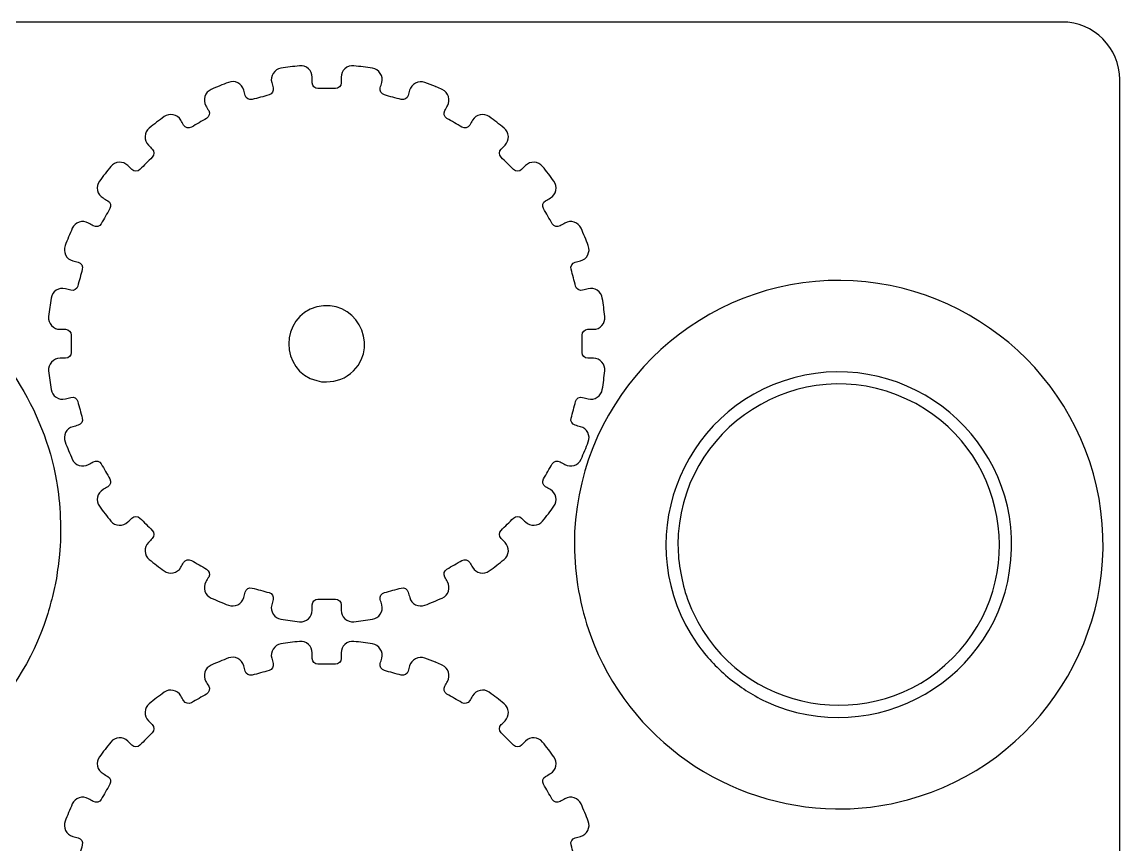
# Model space of a CAD drawing. Extents: x 363 to 933, y 152 to 732.
# Drawn here: x 837.4 to 933, y 660.5 to 732 of the extents above; entities that cross this region are included whole.
import ezdxf

# ---------------------------------------------------------------- set-up
doc = ezdxf.new("R2010")
doc.units = 0
doc.layers.get('0').update_dxf_attribs({"linetype": 'CONTINUOUS'})

msp = doc.modelspace()

# ---------------------------------------------------------------- linework, layer by layer
at = {"color": 5}
for p, q in [((927.73304, 732.00749), (747.73314, 732.00749)), ((932.73304, 447.00749), (932.73304, 727.00749))]:
    msp.add_line(p, q, dxfattribs=at)
at = {"color": 3}
msp.add_line((863.61544, 681.88889), (864.16544, 681.88889), dxfattribs=at)
at = {"color": 5}
msp.add_open_spline([(932.73304, 727.00749), (932.73304, 729.75749), (930.48304, 732.00749), (927.73304, 732.00749)], degree=3, dxfattribs=at)
at = {"color": 3}
for points in [[(859.24204, 727.54329), (859.08034, 727.29389), (859.03834, 727.03119), (859.11424, 726.74389)], [(859.91974, 727.98619), (859.62624, 727.93819), (859.40374, 727.79289), (859.24204, 727.54329)], [(861.53264, 728.19859), (860.99294, 728.14459), (860.45504, 728.07369), (859.91974, 727.98619)], [(862.30194, 727.94609), (862.08144, 728.14479), (861.82804, 728.22809), (861.53264, 728.19859)], [(862.63224, 727.20689), (862.63124, 727.50419), (862.52284, 727.74699), (862.30194, 727.94609)], [(865.47864, 727.94589), (865.25784, 727.74659), (865.14944, 727.50379), (865.14854, 727.20639)], [(866.24804, 728.19849), (865.95264, 728.22799), (865.69914, 728.14469), (865.47864, 727.94589)], [(867.86114, 727.98609), (867.32584, 728.07369), (866.78774, 728.14449), (866.24804, 728.19849)], [(868.53874, 727.54299), (868.37704, 727.79249), (868.15464, 727.93799), (867.86114, 727.98609)], [(868.66634, 726.74369), (868.74234, 727.03089), (868.70034, 727.29369), (868.53874, 727.54299)], [(855.36494, 726.76559), (854.85764, 726.57369), (854.35624, 726.36619), (853.86194, 726.14319)], [(856.17324, 726.72099), (855.90894, 726.85589), (855.64254, 726.87059), (855.36494, 726.76559)], [(856.68364, 726.09249), (856.60564, 726.37939), (856.43804, 726.58579), (856.17324, 726.72099)], [(859.11424, 726.74389), (859.15524, 726.58879), (859.19614, 726.43369), (859.23714, 726.27869)], [(862.63384, 726.72589), (862.63334, 726.88629), (862.63274, 727.04659), (862.63224, 727.20689)], [(863.13384, 726.22749), (862.85904, 726.22749), (862.63474, 726.45109), (862.63384, 726.72589)], [(865.14694, 726.72589), (865.14604, 726.45109), (864.92174, 726.22749), (864.64704, 726.22749)], [(865.14854, 727.20639), (865.14804, 727.04629), (865.14754, 726.88609), (865.14694, 726.72589)], [(868.54354, 726.27879), (868.58444, 726.43369), (868.62544, 726.58869), (868.66634, 726.74369)], [(871.60094, 726.70299), (871.33694, 726.56759), (871.16994, 726.36159), (871.09224, 726.07529)], [(872.40744, 726.74989), (872.13004, 726.85359), (871.86434, 726.83819), (871.60094, 726.70299)], [(873.33364, 726.40369), (873.02494, 726.51909), (872.71614, 726.63439), (872.40744, 726.74989)], [(873.40664, 726.37319), (873.38264, 726.38439), (873.35854, 726.39439), (873.33364, 726.40369)], [(873.92594, 726.13089), (873.75274, 726.21159), (873.57984, 726.29239), (873.40664, 726.37319)], [(853.32194, 725.53999), (853.23034, 725.25729), (853.25784, 724.99269), (853.40544, 724.73479)], [(853.86194, 726.14319), (853.59094, 726.02089), (853.41364, 725.82279), (853.32194, 725.53999)], [(856.80974, 725.62839), (856.76774, 725.78309), (856.72574, 725.93779), (856.68364, 726.09249)], [(857.42164, 725.27639), (857.15614, 725.20529), (856.88174, 725.36319), (856.80974, 725.62839)], [(858.88314, 725.66789), (858.39594, 725.53739), (857.90874, 725.40689), (857.42164, 725.27639)], [(859.23714, 726.27869), (859.30734, 726.01299), (859.14854, 725.73899), (858.88314, 725.66789)], [(864.64704, 726.22749), (864.14264, 726.22749), (863.63814, 726.22749), (863.13384, 726.22749)], [(868.89754, 725.66789), (868.63204, 725.73909), (868.47324, 726.01309), (868.54354, 726.27879)], [(870.35904, 725.27639), (869.87194, 725.40689), (869.38474, 725.53739), (868.89754, 725.66789)], [(870.97104, 725.62849), (870.89904, 725.36319), (870.62454, 725.20529), (870.35904, 725.27639)], [(871.09224, 726.07529), (871.05174, 725.92629), (871.01144, 725.77739), (870.97104, 725.62849)], [(874.45654, 725.52689), (874.36734, 725.80819), (874.19344, 726.00619), (873.92594, 726.13089)], [(874.37104, 724.72759), (874.51764, 724.98339), (874.54564, 725.24589), (874.45654, 725.52689)], [(853.40544, 724.73479), (853.48514, 724.59569), (853.56474, 724.45649), (853.64454, 724.31739)], [(874.13604, 724.31729), (874.21434, 724.45409), (874.29264, 724.59079), (874.37104, 724.72759)], [(849.77834, 723.78559), (849.33784, 723.46899), (848.90734, 723.13849), (848.48754, 722.79499)], [(850.57084, 723.95139), (850.28094, 724.01329), (850.01904, 723.95859), (849.77834, 723.78559)], [(851.22634, 723.47619), (851.07684, 723.73329), (850.86164, 723.88929), (850.57084, 723.95139)], [(853.46074, 723.63569), (853.02394, 723.38349), (852.58714, 723.13139), (852.15034, 722.87919)], [(853.64454, 724.31739), (853.78124, 724.07889), (853.69874, 723.77309), (853.46074, 723.63569)], [(874.31984, 723.63569), (874.08184, 723.77309), (873.99934, 724.07889), (874.13604, 724.31729)], [(875.63004, 722.87919), (875.19334, 723.13139), (874.75654, 723.38349), (874.31984, 723.63569)], [(877.20994, 723.95159), (876.91914, 723.88959), (876.70384, 723.73349), (876.55434, 723.47649)], [(878.00234, 723.78549), (877.76174, 723.95849), (877.49984, 724.01349), (877.20994, 723.95159)], [(879.29304, 722.79499), (878.87334, 723.13849), (878.44284, 723.46889), (878.00234, 723.78549)], [(848.48754, 722.79499), (848.25744, 722.60669), (848.13754, 722.36939), (848.12214, 722.07249)], [(851.46824, 723.06069), (851.38754, 723.19919), (851.30694, 723.33769), (851.22634, 723.47619)], [(852.15034, 722.87919), (851.91234, 722.74179), (851.60644, 722.82319), (851.46824, 723.06069)], [(876.31224, 723.06059), (876.17394, 722.82319), (875.86804, 722.74179), (875.63004, 722.87919)], [(876.55434, 723.47649), (876.47364, 723.33789), (876.39284, 723.19919), (876.31224, 723.06059)], [(879.65844, 722.07249), (879.64304, 722.36939), (879.52314, 722.60669), (879.29304, 722.79499)], [(848.12214, 722.07249), (848.10694, 721.77649), (848.20254, 721.52669), (848.41134, 721.31639)], [(879.36924, 721.31639), (879.57804, 721.52669), (879.67364, 721.77649), (879.65844, 722.07249)], [(848.41134, 721.31639), (848.52424, 721.20269), (848.63724, 721.08889), (848.75014, 720.97529)], [(848.75014, 720.97529), (848.94394, 720.78029), (848.94344, 720.46369), (848.74914, 720.26929)], [(879.03144, 720.26919), (878.83724, 720.46349), (878.83664, 720.78009), (879.03024, 720.97509)], [(879.03024, 720.97509), (879.14314, 721.08889), (879.25624, 721.20259), (879.36924, 721.31639)], [(845.87594, 719.82619), (845.57904, 719.81089), (845.34174, 719.69089), (845.15354, 719.46079)], [(846.63224, 719.53689), (846.42194, 719.74579), (846.17204, 719.84139), (845.87594, 719.82619)], [(848.74914, 720.26929), (848.39254, 719.91259), (848.03584, 719.55589), (847.67924, 719.19919)], [(880.10144, 719.19919), (879.74484, 719.55589), (879.38804, 719.91259), (879.03144, 720.26919)], [(881.90464, 719.82619), (881.60864, 719.84139), (881.35874, 719.74579), (881.14844, 719.53689)], [(882.62714, 719.46079), (882.43894, 719.69089), (882.20164, 719.81089), (881.90464, 719.82619)], [(845.15354, 719.46079), (844.81004, 719.04099), (844.47974, 718.61059), (844.16314, 718.17019)], [(846.97314, 719.19819), (846.85954, 719.31109), (846.74594, 719.42399), (846.63224, 719.53689)], [(847.67924, 719.19919), (847.48484, 719.00489), (847.16814, 719.00439), (846.97314, 719.19819)], [(880.80754, 719.19819), (880.61254, 719.00439), (880.29584, 719.00489), (880.10144, 719.19919)], [(881.14844, 719.53689), (881.03474, 719.42399), (880.92114, 719.31109), (880.80754, 719.19819)], [(883.61754, 718.17019), (883.30094, 718.61059), (882.97064, 719.04099), (882.62714, 719.46079)], [(844.16314, 718.17019), (843.99014, 717.92949), (843.93514, 717.66769), (843.99704, 717.37779)], [(883.78364, 717.37779), (883.84544, 717.66769), (883.79054, 717.92949), (883.61754, 718.17019)], [(843.99704, 717.37779), (844.05904, 717.08699), (844.21504, 716.87169), (844.47204, 716.72209)], [(883.30864, 716.72209), (883.56564, 716.87169), (883.72164, 717.08699), (883.78364, 717.37779)], [(844.47204, 716.72209), (844.61064, 716.64139), (844.74934, 716.56079), (844.88794, 716.48009)], [(844.88794, 716.48009), (845.12534, 716.34179), (845.20674, 716.03589), (845.06934, 715.79799)], [(882.71134, 715.79799), (882.57394, 716.03589), (882.65534, 716.34179), (882.89274, 716.48009)], [(882.89274, 716.48009), (883.03134, 716.56079), (883.17004, 716.64139), (883.30864, 716.72209)], [(845.06934, 715.79799), (844.81714, 715.36119), (844.56494, 714.92449), (844.31274, 714.48769)], [(883.46794, 714.48769), (883.21574, 714.92449), (882.96344, 715.36119), (882.71134, 715.79799)], [(841.80534, 714.08629), (841.58244, 713.59199), (841.37474, 713.09079), (841.18294, 712.58359)], [(842.40854, 714.62649), (842.12564, 714.53479), (841.92754, 714.35739), (841.80534, 714.08629)], [(843.21394, 714.54279), (842.95604, 714.69059), (842.69124, 714.71809), (842.40854, 714.62649)], [(843.63114, 714.30389), (843.49214, 714.38359), (843.35294, 714.46319), (843.21394, 714.54279)], [(844.31274, 714.48769), (844.17534, 714.24969), (843.86964, 714.16719), (843.63114, 714.30389)], [(884.14944, 714.30389), (883.91104, 714.16719), (883.60534, 714.24969), (883.46794, 714.48769)], [(884.56664, 714.54279), (884.42774, 714.46319), (884.28854, 714.38359), (884.14944, 714.30389)], [(885.37214, 714.62649), (885.08944, 714.71809), (884.82454, 714.69059), (884.56664, 714.54279)], [(885.97534, 714.08629), (885.85294, 714.35739), (885.65504, 714.53479), (885.37214, 714.62649)], [(886.59784, 712.58339), (886.40604, 713.09069), (886.19834, 713.59199), (885.97534, 714.08629)], [(841.18294, 712.58359), (841.07794, 712.30589), (841.09264, 712.03949), (841.22764, 711.77509)], [(886.55304, 711.77489), (886.68794, 712.03929), (886.70284, 712.30569), (886.59784, 712.58339)], [(841.22764, 711.77509), (841.36284, 711.51019), (841.56924, 711.34259), (841.85634, 711.26469)], [(841.85634, 711.26469), (842.01084, 711.22279), (842.16534, 711.18079), (842.31994, 711.13889)], [(842.31994, 711.13889), (842.58524, 711.06699), (842.74324, 710.79239), (842.67214, 710.52689)], [(885.10844, 710.52689), (885.03744, 710.79239), (885.19544, 711.06699), (885.46074, 711.13889)], [(885.46074, 711.13889), (885.61524, 711.18079), (885.76984, 711.22279), (885.92434, 711.26469)], [(885.92434, 711.26469), (886.21114, 711.34259), (886.41784, 711.51009), (886.55304, 711.77489)], [(842.67214, 710.52689), (842.54164, 710.03969), (842.41104, 709.55249), (842.28054, 709.06529)], [(885.50014, 709.06529), (885.36964, 709.55249), (885.23904, 710.03969), (885.10844, 710.52689)], [(930.93924, 690.61589), (928.86474, 702.28139), (918.12784, 710.51699), (906.32164, 709.46939)], [(906.32164, 709.46939), (894.53064, 708.42309), (885.38064, 698.44909), (885.38784, 686.60619)], [(840.40534, 708.70639), (840.15584, 708.54469), (840.01034, 708.32219), (839.96244, 708.02879)], [(841.20484, 708.83419), (840.91754, 708.91019), (840.65474, 708.86809), (840.40534, 708.70639)], [(841.66964, 708.71129), (841.51474, 708.75229), (841.35984, 708.79319), (841.20484, 708.83419)], [(842.28054, 709.06529), (842.20944, 708.79979), (841.93534, 708.64099), (841.66964, 708.71129)], [(886.11104, 708.71129), (885.84534, 708.64099), (885.57124, 708.79979), (885.50014, 709.06529)], [(886.57594, 708.83419), (886.42094, 708.79319), (886.26594, 708.75229), (886.11104, 708.71129)], [(887.37544, 708.70639), (887.12604, 708.86809), (886.86324, 708.91009), (886.57594, 708.83419)], [(887.81834, 708.02869), (887.77034, 708.32219), (887.62494, 708.54469), (887.37544, 708.70639)], [(830.44584, 707.77699), (835.65174, 704.13349), (839.32694, 698.39589), (840.43404, 692.13659)], [(839.96244, 708.02879), (839.87494, 707.49349), (839.80404, 706.95549), (839.75004, 706.41579)], [(888.03074, 706.41579), (887.97674, 706.95549), (887.90584, 707.49339), (887.81834, 708.02869)], [(839.75004, 706.41579), (839.72054, 706.12039), (839.80384, 705.86689), (840.00264, 705.64639)], [(887.77814, 705.64639), (887.97684, 705.86689), (888.06014, 706.12039), (888.03074, 706.41579)], [(840.00264, 705.64639), (840.20194, 705.42559), (840.44474, 705.31719), (840.74214, 705.31629)], [(887.03864, 705.31629), (887.33604, 705.31719), (887.57884, 705.42559), (887.77814, 705.64639)], [(840.74214, 705.31629), (840.90224, 705.31579), (841.06244, 705.31529), (841.22264, 705.31479)], [(841.22264, 705.31479), (841.49744, 705.31389), (841.72104, 705.08959), (841.72104, 704.81479)], [(841.72104, 704.81479), (841.72104, 704.31039), (841.72104, 703.80609), (841.72104, 703.30169)], [(886.05974, 704.81469), (886.05974, 705.08939), (886.28314, 705.31369), (886.55784, 705.31469)], [(886.05974, 703.30169), (886.05974, 703.80599), (886.05974, 704.31039), (886.05974, 704.81469)], [(886.55784, 705.31469), (886.71814, 705.31529), (886.87844, 705.31579), (887.03864, 705.31629)], [(914.23124, 699.26159), (905.02354, 703.55639), (894.37584, 696.76929), (894.38234, 686.60619)], [(840.74174, 702.80009), (840.44434, 702.79909), (840.20164, 702.69059), (840.00254, 702.46979)], [(841.22264, 702.80169), (841.06234, 702.80119), (840.90204, 702.80059), (840.74174, 702.80009)], [(841.72104, 703.30169), (841.72104, 703.02689), (841.49744, 702.80259), (841.22264, 702.80169)], [(886.55814, 702.80169), (886.28334, 702.80259), (886.05974, 703.02689), (886.05974, 703.30169)], [(887.03894, 702.80009), (886.87864, 702.80059), (886.71834, 702.80119), (886.55814, 702.80169)], [(887.77824, 702.46979), (887.57914, 702.69059), (887.33644, 702.79909), (887.03894, 702.80009)], [(840.00254, 702.46979), (839.80374, 702.24939), (839.72054, 701.99599), (839.75004, 701.70059)], [(839.75004, 701.70059), (839.80404, 701.16089), (839.87494, 700.62289), (839.96244, 700.08749)], [(888.03074, 701.70059), (888.06014, 701.99599), (887.97704, 702.24939), (887.77824, 702.46979)], [(887.81834, 700.08759), (887.90584, 700.62289), (887.97674, 701.16089), (888.03074, 701.70059)], [(839.96244, 700.08749), (840.01034, 699.79409), (840.15584, 699.57159), (840.40534, 699.40989)], [(887.37544, 699.40979), (887.62494, 699.57159), (887.77044, 699.79409), (887.81834, 700.08759)], [(840.40534, 699.40989), (840.65474, 699.24819), (840.91754, 699.20609), (841.20484, 699.28209)], [(841.20484, 699.28209), (841.35974, 699.32299), (841.51474, 699.36399), (841.66964, 699.40499)], [(841.66964, 699.40499), (841.93534, 699.47529), (842.20934, 699.31649), (842.28054, 699.05099)], [(842.28054, 699.05099), (842.41104, 698.56389), (842.54164, 698.07669), (842.67214, 697.58959)], [(885.10844, 697.58959), (885.23904, 698.07669), (885.36964, 698.56379), (885.50014, 699.05099)], [(885.50014, 699.05099), (885.57134, 699.31649), (885.84534, 699.47529), (886.11104, 699.40499)], [(886.11104, 699.40499), (886.26594, 699.36399), (886.42094, 699.32309), (886.57594, 699.28209)], [(886.57594, 699.28209), (886.86324, 699.20619), (887.12604, 699.24819), (887.37544, 699.40979)], [(918.21504, 676.74469), (925.06054, 683.59659), (922.96324, 695.18859), (914.23124, 699.26159)], [(841.85594, 696.85159), (841.56904, 696.77359), (841.36264, 696.60599), (841.22744, 696.34119)], [(842.32004, 696.97759), (842.16534, 696.93569), (842.01064, 696.89369), (841.85594, 696.85159)], [(842.67214, 697.58959), (842.74324, 697.32409), (842.58534, 697.04959), (842.32004, 696.97759)], [(885.46064, 696.97759), (885.19524, 697.04959), (885.03744, 697.32409), (885.10844, 697.58959)], [(885.92484, 696.85159), (885.77014, 696.89359), (885.61524, 696.93569), (885.46064, 696.97759)], [(886.55314, 696.34139), (886.41794, 696.60609), (886.21154, 696.77369), (885.92484, 696.85159)], [(841.22744, 696.34119), (841.09254, 696.07689), (841.07784, 695.81049), (841.18284, 695.53289)], [(886.59794, 695.53299), (886.70294, 695.81069), (886.68814, 696.07699), (886.55314, 696.34139)], [(841.18284, 695.53289), (841.37474, 695.02559), (841.58224, 694.52419), (841.80534, 694.02989)], [(885.97534, 694.02989), (886.19844, 694.52429), (886.40614, 695.02559), (886.59794, 695.53299)], [(841.80534, 694.02989), (841.92774, 693.75879), (842.12574, 693.58149), (842.40874, 693.48989)], [(843.63124, 693.81259), (843.86974, 693.94909), (844.17534, 693.86669), (844.31274, 693.62879)], [(883.46794, 693.62869), (883.60534, 693.86669), (883.91094, 693.94909), (884.14944, 693.81259)], [(885.37194, 693.48989), (885.65484, 693.58149), (885.85294, 693.75879), (885.97534, 694.02989)], [(842.40874, 693.48989), (842.69144, 693.39829), (842.95624, 693.42589), (843.21414, 693.57369)], [(843.21414, 693.57369), (843.35314, 693.65329), (843.49224, 693.73299), (843.63124, 693.81259)], [(844.31274, 693.62879), (844.56494, 693.19199), (844.81714, 692.75519), (845.06934, 692.31839)], [(882.71134, 692.31839), (882.96344, 692.75519), (883.21574, 693.19189), (883.46794, 693.62869)], [(884.14944, 693.81259), (884.28844, 693.73299), (884.42744, 693.65329), (884.56654, 693.57369)], [(884.56654, 693.57369), (884.82444, 693.42589), (885.08914, 693.39829), (885.37194, 693.48989)], [(840.43404, 692.13659), (840.77044, 690.23469), (840.87954, 687.69099), (840.70884, 685.76749)], [(845.06934, 692.31839), (845.20674, 692.08039), (845.12534, 691.77449), (844.88784, 691.63629)], [(882.89284, 691.63629), (882.65534, 691.77449), (882.57394, 692.08039), (882.71134, 692.31839)], [(844.47224, 691.39439), (844.21514, 691.24499), (844.05914, 691.02959), (843.99704, 690.73879)], [(844.88784, 691.63629), (844.74934, 691.55559), (844.61084, 691.47499), (844.47224, 691.39439)], [(883.30844, 691.39439), (883.16984, 691.47499), (883.03134, 691.55559), (882.89284, 691.63629)], [(883.78364, 690.73879), (883.72144, 691.02959), (883.56554, 691.24499), (883.30844, 691.39439)], [(843.99704, 690.73879), (843.93514, 690.44889), (843.98994, 690.18689), (844.16304, 689.94619)], [(883.61754, 689.94619), (883.79074, 690.18689), (883.84544, 690.44889), (883.78364, 690.73879)], [(914.30124, 664.44349), (925.75084, 667.52769), (933.01624, 678.93679), (930.93924, 690.61589)], [(844.16304, 689.94619), (844.47974, 689.50579), (844.81014, 689.07529), (845.15354, 688.65549)], [(846.97304, 688.91799), (847.16794, 689.11189), (847.48474, 689.11149), (847.67914, 688.91709)], [(880.10144, 688.91709), (880.29584, 689.11149), (880.61274, 689.11189), (880.80764, 688.91799)], [(882.62714, 688.65549), (882.97054, 689.07529), (883.30094, 689.50579), (883.61754, 689.94619)], [(845.15354, 688.65549), (845.34174, 688.42539), (845.57904, 688.30539), (845.87594, 688.29009)], [(845.87594, 688.29009), (846.17204, 688.27489), (846.42194, 688.37049), (846.63224, 688.57939)], [(846.63224, 688.57939), (846.74584, 688.69229), (846.85954, 688.80509), (846.97304, 688.91799)], [(847.67914, 688.91709), (848.03584, 688.56049), (848.39244, 688.20379), (848.74914, 687.84719)], [(879.03154, 687.84719), (879.38824, 688.20379), (879.74484, 688.56039), (880.10144, 688.91709)], [(880.80764, 688.91799), (880.92114, 688.80509), (881.03474, 688.69229), (881.14844, 688.57939)], [(881.14844, 688.57939), (881.35874, 688.37049), (881.60864, 688.27489), (881.90464, 688.29009)], [(881.90464, 688.29009), (882.20164, 688.30539), (882.43894, 688.42539), (882.62714, 688.65549)], [(848.74914, 687.84719), (848.94334, 687.65289), (848.94394, 687.33629), (848.75034, 687.14129)], [(879.03024, 687.14129), (878.83664, 687.33629), (878.83724, 687.65289), (879.03154, 687.84719)], [(848.41134, 686.79999), (848.20254, 686.58969), (848.10694, 686.33989), (848.12214, 686.04389)], [(848.75034, 687.14129), (848.63734, 687.02749), (848.52434, 686.91379), (848.41134, 686.79999)], [(879.36924, 686.79999), (879.25624, 686.91369), (879.14314, 687.02749), (879.03024, 687.14129)], [(879.65844, 686.04369), (879.67364, 686.33969), (879.57814, 686.58959), (879.36924, 686.79999)], [(885.38784, 686.60619), (885.38874, 685.17209), (885.55724, 683.99119), (885.74304, 682.59649)], [(894.38234, 686.60619), (894.40064, 686.19679), (894.41894, 685.78749), (894.43724, 685.37809)], [(840.70884, 685.76749), (840.61544, 685.06629), (840.52214, 684.36509), (840.42874, 683.66389)], [(848.12214, 686.04389), (848.13754, 685.74699), (848.25744, 685.50969), (848.48754, 685.32139)], [(848.48754, 685.32139), (848.90724, 684.97789), (849.33774, 684.64769), (849.77814, 684.33109)], [(851.46824, 685.05579), (851.60644, 685.29329), (851.91234, 685.37469), (852.15034, 685.23729)], [(875.63004, 685.23729), (875.86804, 685.37469), (876.17394, 685.29329), (876.31224, 685.05579)], [(878.00224, 684.33099), (878.44264, 684.64759), (878.87304, 684.97789), (879.29284, 685.32119)], [(879.29284, 685.32119), (879.52304, 685.50949), (879.64304, 685.74669), (879.65844, 686.04369)], [(894.43724, 685.37809), (894.66914, 683.63609), (894.93264, 682.33669), (895.69314, 680.70749)], [(849.77814, 684.33109), (850.01884, 684.15799), (850.28074, 684.10299), (850.57064, 684.16489)], [(850.57064, 684.16489), (850.86154, 684.22699), (851.07684, 684.38309), (851.22634, 684.64019)], [(851.22634, 684.64019), (851.30694, 684.77869), (851.38754, 684.91729), (851.46824, 685.05579)], [(852.15034, 685.23729), (852.58714, 684.98509), (853.02394, 684.73289), (853.46074, 684.48069)], [(853.46074, 684.48069), (853.69874, 684.34329), (853.78114, 684.03769), (853.64464, 683.79919)], [(874.13604, 683.79909), (873.99934, 684.03759), (874.08184, 684.34329), (874.31984, 684.48069)], [(874.31984, 684.48069), (874.75654, 684.73289), (875.19334, 684.98509), (875.63004, 685.23729)], [(876.31224, 685.05579), (876.39284, 684.91729), (876.47344, 684.77869), (876.55404, 684.64019)], [(876.55404, 684.64019), (876.70364, 684.38309), (876.91894, 684.22709), (877.20974, 684.16499)], [(877.20974, 684.16499), (877.49964, 684.10309), (877.76154, 684.15789), (878.00224, 684.33099)], [(840.42874, 683.66389), (840.10744, 682.22459), (839.84784, 681.00529), (839.33264, 679.59379)], [(853.40574, 683.38209), (853.25794, 683.12419), (853.23034, 682.85939), (853.32194, 682.57669)], [(853.64464, 683.79919), (853.56504, 683.66019), (853.48534, 683.52109), (853.40574, 683.38209)], [(874.37504, 683.38169), (874.29534, 683.52089), (874.21564, 683.65999), (874.13604, 683.79909)], [(874.45874, 682.57649), (874.55044, 682.85919), (874.52284, 683.12389), (874.37504, 683.38169)], [(853.32194, 682.57669), (853.41354, 682.29379), (853.59084, 682.09569), (853.86194, 681.97329)], [(856.68364, 682.02379), (856.72564, 682.17849), (856.76774, 682.33329), (856.80964, 682.48799)], [(856.80964, 682.48799), (856.88164, 682.75329), (857.15614, 682.91119), (857.42164, 682.84009)], [(857.42164, 682.84009), (857.90884, 682.70959), (858.39594, 682.57899), (858.88314, 682.44849)], [(858.88314, 682.44849), (859.14854, 682.37739), (859.30734, 682.10339), (859.23714, 681.83769)], [(868.54354, 681.83769), (868.47334, 682.10339), (868.63214, 682.37739), (868.89754, 682.44849)], [(868.89754, 682.44849), (869.38474, 682.57899), (869.87194, 682.70959), (870.35904, 682.84009)], [(870.35904, 682.84009), (870.62444, 682.91119), (870.89894, 682.75329), (870.97094, 682.48819)], [(870.97094, 682.48819), (871.01294, 682.33349), (871.05484, 682.17879), (871.09684, 682.02419)], [(873.91874, 681.97319), (874.18974, 682.09559), (874.36714, 682.29369), (874.45874, 682.57649)], [(885.74304, 682.59649), (886.04714, 681.23429), (886.29234, 680.08179), (886.78004, 678.74579)], [(853.86194, 681.97329), (854.35634, 681.75019), (854.85764, 681.54249), (855.36504, 681.35069)], [(856.17344, 681.39539), (856.43814, 681.53059), (856.60574, 681.73699), (856.68364, 682.02379)], [(859.23714, 681.83769), (859.19614, 681.68269), (859.15524, 681.52759), (859.11424, 681.37249)], [(862.63384, 681.39049), (862.63474, 681.66529), (862.85904, 681.88889), (863.13384, 681.88889)], [(863.13384, 681.88889), (863.29434, 681.88889), (863.45494, 681.88889), (863.61544, 681.88889)], [(864.16544, 681.88889), (864.32584, 681.88889), (864.48644, 681.88889), (864.64684, 681.88889)], [(864.64684, 681.88889), (864.92164, 681.88889), (865.14594, 681.66549), (865.14694, 681.39079)], [(868.66634, 681.37249), (868.62544, 681.52759), (868.58444, 681.68269), (868.54354, 681.83769)], [(871.09684, 682.02419), (871.17474, 681.73719), (871.34234, 681.53059), (871.60724, 681.39539)], [(872.41574, 681.35069), (872.92304, 681.54249), (873.42444, 681.75009), (873.91874, 681.97319)], [(855.36504, 681.35069), (855.64274, 681.24569), (855.90904, 681.26049), (856.17344, 681.39539)], [(859.11424, 681.37249), (859.03834, 681.08519), (859.08034, 680.82249), (859.24204, 680.57309)], [(859.24204, 680.57309), (859.40374, 680.32349), (859.62624, 680.17819), (859.91974, 680.13019)], [(862.30194, 680.17029), (862.52284, 680.36939), (862.63124, 680.61219), (862.63224, 680.90949)], [(862.63224, 680.90949), (862.63274, 681.06979), (862.63334, 681.23009), (862.63384, 681.39049)], [(865.14694, 681.39079), (865.14754, 681.23049), (865.14804, 681.07019), (865.14854, 680.90989)], [(865.14854, 680.90989), (865.14944, 680.61249), (865.25784, 680.36969), (865.47864, 680.17039)], [(867.86094, 680.13019), (868.15444, 680.17819), (868.37694, 680.32349), (868.53864, 680.57309)], [(868.53864, 680.57309), (868.70034, 680.82249), (868.74234, 681.08519), (868.66634, 681.37249)], [(871.60724, 681.39539), (871.87164, 681.26039), (872.13814, 681.24559), (872.41574, 681.35069)], [(895.69314, 680.70749), (899.78124, 671.94879), (911.38364, 669.90689), (918.21504, 676.74469)], [(839.33264, 679.59379), (836.64734, 672.23639), (830.40234, 666.50119), (822.83614, 664.46889)], [(859.91974, 680.13019), (860.45504, 680.04269), (860.99294, 679.97179), (861.53264, 679.91779)], [(861.53264, 679.91779), (861.82804, 679.88829), (862.08144, 679.97159), (862.30194, 680.17029)], [(865.47864, 680.17039), (865.69914, 679.97159), (865.95264, 679.88829), (866.24804, 679.91779)], [(866.24804, 679.91779), (866.78774, 679.97179), (867.32564, 680.04269), (867.86094, 680.13019)], [(886.78004, 678.74579), (890.10684, 669.63069), (898.74554, 663.78119), (908.06524, 663.65789)], [(859.91974, 677.98659), (859.62624, 677.93859), (859.40374, 677.79329), (859.24204, 677.54369)], [(861.53264, 678.19899), (860.99294, 678.14499), (860.45504, 678.07409), (859.91974, 677.98659)], [(862.30194, 677.94649), (862.08144, 678.14519), (861.82804, 678.22849), (861.53264, 678.19899)], [(862.63224, 677.20729), (862.63124, 677.50459), (862.52284, 677.74739), (862.30194, 677.94649)], [(865.47864, 677.94629), (865.25784, 677.74699), (865.14944, 677.50419), (865.14854, 677.20679)], [(866.24804, 678.19889), (865.95264, 678.22839), (865.69914, 678.14509), (865.47864, 677.94629)], [(867.86114, 677.98649), (867.32584, 678.07409), (866.78774, 678.14489), (866.24804, 678.19889)], [(868.53874, 677.54339), (868.37704, 677.79289), (868.15464, 677.93839), (867.86114, 677.98649)], [(855.36494, 676.76599), (854.85764, 676.57409), (854.35624, 676.36659), (853.86194, 676.14359)], [(856.17324, 676.72139), (855.90894, 676.85629), (855.64254, 676.87099), (855.36494, 676.76599)], [(856.68364, 676.09289), (856.60564, 676.37979), (856.43804, 676.58619), (856.17324, 676.72139)], [(859.24204, 677.54369), (859.08034, 677.29429), (859.03834, 677.03159), (859.11424, 676.74429)], [(859.11424, 676.74429), (859.15524, 676.58919), (859.19614, 676.43409), (859.23714, 676.27909)], [(862.63384, 676.72629), (862.63334, 676.88669), (862.63274, 677.04699), (862.63224, 677.20729)], [(863.13384, 676.22789), (862.85904, 676.22789), (862.63474, 676.45149), (862.63384, 676.72629)], [(865.14694, 676.72629), (865.14604, 676.45149), (864.92174, 676.22789), (864.64704, 676.22789)], [(865.14854, 677.20679), (865.14804, 677.04669), (865.14754, 676.88649), (865.14694, 676.72629)], [(868.66634, 676.74409), (868.74234, 677.03129), (868.70034, 677.29409), (868.53874, 677.54339)], [(868.54354, 676.27919), (868.58444, 676.43409), (868.62544, 676.58909), (868.66634, 676.74409)], [(871.60094, 676.70339), (871.33694, 676.56799), (871.16994, 676.36199), (871.09224, 676.07569)], [(872.40744, 676.75029), (872.13004, 676.85399), (871.86434, 676.83859), (871.60094, 676.70339)], [(873.33364, 676.40409), (873.02494, 676.51949), (872.71614, 676.63479), (872.40744, 676.75029)], [(853.86194, 676.14359), (853.59094, 676.02129), (853.41364, 675.82319), (853.32194, 675.54039)], [(856.80974, 675.62879), (856.76774, 675.78349), (856.72574, 675.93819), (856.68364, 676.09289)], [(859.23714, 676.27909), (859.30734, 676.01339), (859.14854, 675.73939), (858.88314, 675.66829)], [(864.64704, 676.22789), (864.14264, 676.22789), (863.63814, 676.22789), (863.13384, 676.22789)], [(868.89754, 675.66829), (868.63204, 675.73949), (868.47324, 676.01349), (868.54354, 676.27919)], [(871.09224, 676.07569), (871.05174, 675.92669), (871.01144, 675.77779), (870.97104, 675.62889)], [(873.40664, 676.37359), (873.38264, 676.38479), (873.35854, 676.39479), (873.33364, 676.40409)], [(873.92594, 676.13129), (873.75274, 676.21199), (873.57984, 676.29279), (873.40664, 676.37359)], [(874.45654, 675.52729), (874.36734, 675.80859), (874.19344, 676.00659), (873.92594, 676.13129)], [(853.32194, 675.54039), (853.23034, 675.25769), (853.25784, 674.99309), (853.40544, 674.73519)], [(857.42164, 675.27679), (857.15614, 675.20569), (856.88174, 675.36359), (856.80974, 675.62879)], [(858.88314, 675.66829), (858.39594, 675.53779), (857.90874, 675.40729), (857.42164, 675.27679)], [(870.35904, 675.27679), (869.87194, 675.40729), (869.38474, 675.53779), (868.89754, 675.66829)], [(870.97104, 675.62889), (870.89904, 675.36359), (870.62454, 675.20569), (870.35904, 675.27679)], [(874.37104, 674.72799), (874.51764, 674.98379), (874.54564, 675.24629), (874.45654, 675.52729)], [(850.57084, 673.95179), (850.28094, 674.01369), (850.01904, 673.95899), (849.77834, 673.78599)], [(851.22634, 673.47659), (851.07684, 673.73369), (850.86164, 673.88969), (850.57084, 673.95179)], [(853.40544, 674.73519), (853.48514, 674.59609), (853.56474, 674.45689), (853.64454, 674.31779)], [(853.64454, 674.31779), (853.78124, 674.07929), (853.69874, 673.77349), (853.46074, 673.63609)], [(874.31984, 673.63609), (874.08184, 673.77349), (873.99934, 674.07929), (874.13604, 674.31769)], [(874.13604, 674.31769), (874.21434, 674.45449), (874.29264, 674.59119), (874.37104, 674.72799)], [(877.20994, 673.95199), (876.91914, 673.88999), (876.70384, 673.73389), (876.55434, 673.47689)], [(878.00234, 673.78589), (877.76174, 673.95889), (877.49984, 674.01389), (877.20994, 673.95199)], [(849.77834, 673.78599), (849.33784, 673.46939), (848.90734, 673.13889), (848.48754, 672.79539)], [(851.46824, 673.06109), (851.38754, 673.19959), (851.30694, 673.33809), (851.22634, 673.47659)], [(852.15034, 672.87959), (851.91234, 672.74219), (851.60644, 672.82359), (851.46824, 673.06109)], [(853.46074, 673.63609), (853.02394, 673.38389), (852.58714, 673.13179), (852.15034, 672.87959)], [(875.63004, 672.87959), (875.19334, 673.13179), (874.75654, 673.38389), (874.31984, 673.63609)], [(876.31224, 673.06099), (876.17394, 672.82359), (875.86804, 672.74219), (875.63004, 672.87959)], [(876.55434, 673.47689), (876.47364, 673.33829), (876.39284, 673.19959), (876.31224, 673.06099)], [(879.29304, 672.79539), (878.87334, 673.13889), (878.44284, 673.46929), (878.00234, 673.78589)], [(848.12214, 672.07289), (848.10694, 671.77689), (848.20254, 671.52709), (848.41134, 671.31679)], [(848.48754, 672.79539), (848.25744, 672.60709), (848.13754, 672.36979), (848.12214, 672.07289)], [(879.65844, 672.07289), (879.64304, 672.36979), (879.52314, 672.60709), (879.29304, 672.79539)], [(879.36924, 671.31679), (879.57804, 671.52709), (879.67364, 671.77689), (879.65844, 672.07289)], [(848.41134, 671.31679), (848.52424, 671.20309), (848.63724, 671.08929), (848.75014, 670.97569)], [(848.75014, 670.97569), (848.94394, 670.78069), (848.94344, 670.46409), (848.74914, 670.26969)], [(879.03144, 670.26959), (878.83724, 670.46389), (878.83664, 670.78049), (879.03024, 670.97549)], [(879.03024, 670.97549), (879.14314, 671.08929), (879.25624, 671.20299), (879.36924, 671.31679)], [(848.74914, 670.26969), (848.39254, 669.91299), (848.03584, 669.55629), (847.67924, 669.19959)], [(880.10144, 669.19959), (879.74484, 669.55629), (879.38804, 669.91299), (879.03144, 670.26959)], [(845.15354, 669.46119), (844.81004, 669.04139), (844.47974, 668.61099), (844.16314, 668.17059)], [(845.87594, 669.82659), (845.57904, 669.81129), (845.34174, 669.69129), (845.15354, 669.46119)], [(846.63224, 669.53729), (846.42194, 669.74619), (846.17204, 669.84179), (845.87594, 669.82659)], [(846.97314, 669.19859), (846.85954, 669.31149), (846.74594, 669.42439), (846.63224, 669.53729)], [(847.67924, 669.19959), (847.48484, 669.00529), (847.16814, 669.00479), (846.97314, 669.19859)], [(880.80754, 669.19859), (880.61254, 669.00479), (880.29584, 669.00529), (880.10144, 669.19959)], [(881.14844, 669.53729), (881.03474, 669.42439), (880.92114, 669.31149), (880.80754, 669.19859)], [(881.90464, 669.82659), (881.60864, 669.84179), (881.35874, 669.74619), (881.14844, 669.53729)], [(882.62714, 669.46119), (882.43894, 669.69129), (882.20164, 669.81129), (881.90464, 669.82659)], [(883.61754, 668.17059), (883.30094, 668.61099), (882.97064, 669.04139), (882.62714, 669.46119)], [(844.16314, 668.17059), (843.99014, 667.92989), (843.93514, 667.66809), (843.99704, 667.37819)], [(883.78364, 667.37819), (883.84544, 667.66809), (883.79054, 667.92989), (883.61754, 668.17059)], [(843.99704, 667.37819), (844.05904, 667.08739), (844.21504, 666.87209), (844.47204, 666.72249)], [(883.30864, 666.72249), (883.56564, 666.87209), (883.72164, 667.08739), (883.78364, 667.37819)], [(844.47204, 666.72249), (844.61064, 666.64179), (844.74934, 666.56119), (844.88794, 666.48049)], [(844.88794, 666.48049), (845.12534, 666.34219), (845.20674, 666.03629), (845.06934, 665.79839)], [(882.71134, 665.79839), (882.57394, 666.03629), (882.65534, 666.34219), (882.89274, 666.48049)], [(882.89274, 666.48049), (883.03134, 666.56119), (883.17004, 666.64179), (883.30864, 666.72249)], [(845.06934, 665.79839), (844.81714, 665.36159), (844.56494, 664.92489), (844.31274, 664.48809)], [(883.46794, 664.48809), (883.21574, 664.92489), (882.96344, 665.36159), (882.71134, 665.79839)], [(842.40854, 664.62689), (842.12564, 664.53519), (841.92754, 664.35779), (841.80534, 664.08669)], [(843.21394, 664.54319), (842.95604, 664.69099), (842.69124, 664.71849), (842.40854, 664.62689)], [(843.63114, 664.30429), (843.49214, 664.38399), (843.35294, 664.46359), (843.21394, 664.54319)], [(844.31274, 664.48809), (844.17534, 664.25009), (843.86964, 664.16759), (843.63114, 664.30429)], [(884.14944, 664.30429), (883.91104, 664.16759), (883.60534, 664.25009), (883.46794, 664.48809)], [(884.56664, 664.54319), (884.42774, 664.46359), (884.28854, 664.38399), (884.14944, 664.30429)], [(885.37214, 664.62689), (885.08944, 664.71849), (884.82454, 664.69099), (884.56664, 664.54319)], [(885.97534, 664.08669), (885.85294, 664.35779), (885.65504, 664.53519), (885.37214, 664.62689)], [(908.61534, 663.65729), (910.49924, 663.67789), (912.40714, 663.93339), (914.30124, 664.44349)], [(841.80534, 664.08669), (841.58244, 663.59239), (841.37474, 663.09119), (841.18294, 662.58399)], [(886.59784, 662.58379), (886.40604, 663.09109), (886.19834, 663.59239), (885.97534, 664.08669)], [(908.06524, 663.65789), (908.10574, 663.65739), (908.14604, 663.65689), (908.18634, 663.65659)], [(908.18634, 663.65659), (908.32894, 663.65549), (908.47204, 663.65569), (908.61534, 663.65729)], [(841.18294, 662.58399), (841.07794, 662.30629), (841.09264, 662.03989), (841.22764, 661.77549)], [(886.55304, 661.77529), (886.68794, 662.03969), (886.70284, 662.30609), (886.59784, 662.58379)], [(841.22764, 661.77549), (841.36284, 661.51059), (841.56924, 661.34299), (841.85634, 661.26509)], [(885.92434, 661.26509), (886.21114, 661.34299), (886.41784, 661.51049), (886.55304, 661.77529)], [(841.85634, 661.26509), (842.01084, 661.22319), (842.16534, 661.18119), (842.31994, 661.13929)], [(842.67214, 660.52729), (842.54164, 660.04009), (842.41104, 659.55289), (842.28054, 659.06569)], [(842.31994, 661.13929), (842.58524, 661.06739), (842.74324, 660.79279), (842.67214, 660.52729)], [(885.10844, 660.52729), (885.03744, 660.79279), (885.19544, 661.06739), (885.46074, 661.13929)], [(885.50014, 659.06569), (885.36964, 659.55289), (885.23904, 660.04009), (885.10844, 660.52729)], [(885.46074, 661.13929), (885.61524, 661.18119), (885.76984, 661.22319), (885.92434, 661.26509)]]:
    msp.add_open_spline(points, degree=3, dxfattribs=at)
at = {"color": 7}
for points in [[(863.02034, 707.25769), (859.79414, 706.39389), (859.78484, 701.68689), (863.02034, 700.85599)], [(866.22114, 701.71359), (868.58214, 704.07479), (866.24714, 708.12199), (863.02034, 707.25769)], [(863.87794, 700.74309), (864.75424, 700.80129), (865.50304, 700.99559), (866.22114, 701.71359)], [(863.02034, 700.85599), (863.29954, 700.78439), (863.59044, 700.72399), (863.87794, 700.74309)]]:
    msp.add_open_spline(points, degree=3, dxfattribs=at)
at = {"color": 0}
for points in [[(923.29204, 685.28629), (924.19754, 695.62939), (914.48854, 703.80289), (904.44394, 701.09739)], [(904.44394, 701.09739), (894.42714, 698.39939), (890.09334, 686.51119), (896.04594, 678.00579)], [(902.00814, 672.99929), (911.40694, 668.61519), (922.38924, 674.97479), (923.29204, 685.28629)], [(896.04594, 678.00579), (896.88914, 676.80099), (897.65244, 676.06829), (898.71284, 675.09789)], [(898.71284, 675.09789), (899.84294, 674.23189), (900.68834, 673.61489), (902.00814, 672.99929)]]:
    msp.add_open_spline(points, degree=3, dxfattribs=at)

doc.saveas('drawing.dxf')
